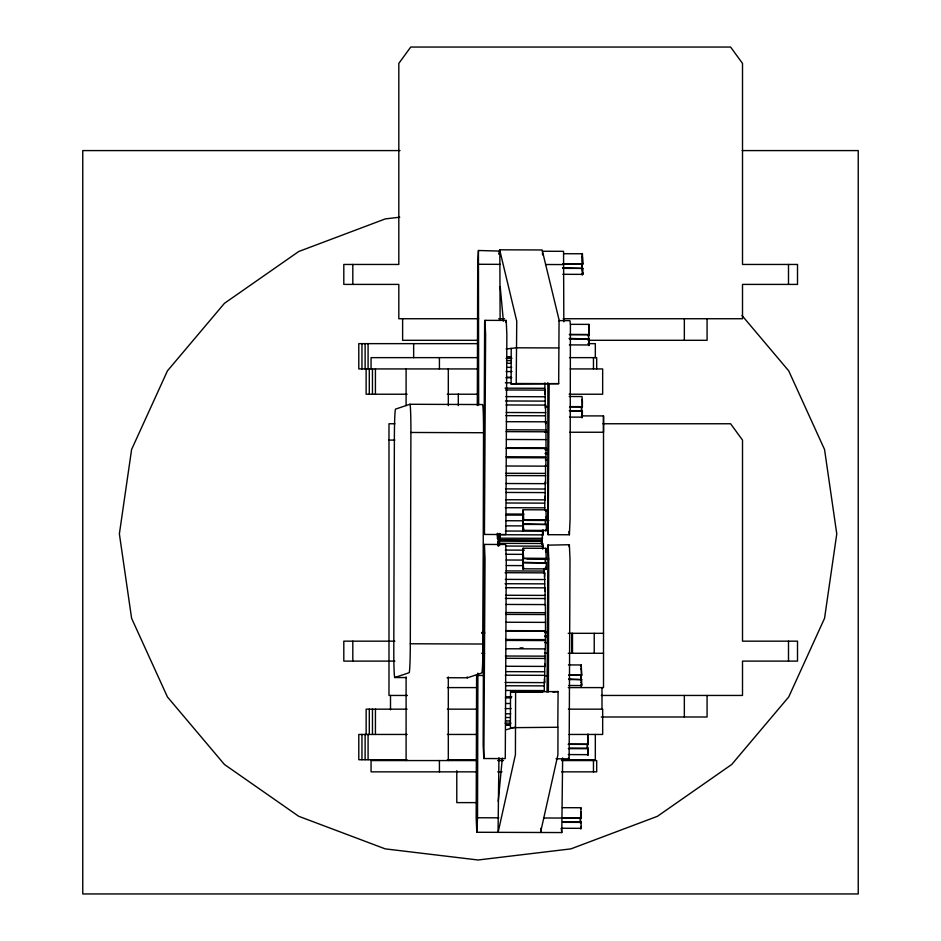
<?xml version="1.0" encoding="UTF-8"?>
<svg xmlns="http://www.w3.org/2000/svg" width="941" height="941" viewBox="0 0 941 941"><rect width="100%" height="100%" fill="white"/><g stroke="black" fill="none" stroke-linecap="round" stroke-linejoin="round"><path stroke-width="1.41" d="M498.436 545.909L498.848 539.663M498.836 545.368L498.871 535.37L498.401 542.169L498.083 533.994M541.745 539.24L541.346 542.639M545.357 558.778L545.38 562.753M545.427 520.302L545.451 524.278M505.823 648.761L545.368 648.902L545.451 640.562L545.509 622.377L505.964 622.236M506.329 466.007L545.874 466.148L546.003 448.01L546.003 439.623L506.458 439.482M580.338 818.211L580.35 822.187M580.726 675.438L580.75 679.414M581.456 407.018L581.479 410.994M581.856 266.268L581.856 264.245M587.325 744.531L587.349 748.507M588.419 336.866L588.419 334.855M581.479 415.91L603.51 415.91L603.51 432.248L569.728 432.248M409.876 404.289L395.561 409.112A28.324 1.094 -89.8 0 0 394.373 438.035L393.797 649.349A28.736 1.106 -89.8 0 0 394.82 677.532L409.135 672.709A28.324 1.094 -89.8 0 0 410.311 643.773L410.899 432.472A28.736 1.106 -89.8 0 0 409.876 404.277L482.51 404.548A28.736 1.106 -89.8 0 1 483.533 432.731L482.956 644.032A28.324 1.094 -89.8 0 1 481.78 673.003L467.454 677.791L447.116 677.72M476.605 674.956L476.181 818.211L476.816 832.267L561.777 832.562L562.647 757.917M477.31 405.559L477.734 263.762L478.44 250.494L499.836 251.094L500.118 320.093M476.816 832.267L477.534 817.753L477.887 673.121M478.663 405.1L478.44 250.494M498.06 832.338L498.93 757.693M547.05 692.082L547.944 545.157L569.364 544.721L569.999 558.919L569.152 756.293L568.823 758.834L556.072 758.787M547.862 382.728L547.815 533.406L548.156 534.688L569.399 534.759L570.07 519.279L570.411 324.774L569.94 320.646L558.613 320.61M548.38 691.847L548.756 558.848L548.121 544.651M549.179 384.022L548.156 534.688M563.835 321.787L563.553 251.318L542.322 251.247M499.165 254.058L499.659 249.812L542.134 249.965L559.06 319.858L558.683 383.646L511.116 384.093L511.222 348.393M557.801 726.817L558.084 691.553L510.516 691.988L510.398 727.687L557.978 727.252L557.907 754.823L540.534 832.491M511.116 384.093L516.209 383.505L516.75 321.116L499.659 249.812M498.236 831.797L515.421 754.67L515.609 691.4M523.537 530.348L523.302 523.843L546.356 524.478L546.309 530.43L523.537 530.348L523.455 528.407L523.29 530.43A15.809 0.612 -89.8 0 1 522.996 530.689L523.196 509.763L545.968 509.846L546.298 520.185L523.525 520.102C522.843 494.319 522.726 543.475 523.302 523.843M523.467 568.811L523.231 562.318L546.286 562.941L546.239 568.893L523.467 568.811L523.384 566.87L523.22 568.905A15.809 0.612 -89.8 0 1 522.925 569.164L523.125 548.227L545.898 548.309L546.227 558.648L523.455 558.566C522.773 532.782 522.655 581.938 523.231 562.318M562.812 274.301L582.738 274.372L582.785 268.42L562.577 267.797M569.54 417.098L582.338 417.145L582.385 411.193L569.293 410.594M568.799 685.507L581.609 685.554L581.656 679.602L568.564 679.014M561.295 828.256L581.22 828.327L580.973 821.834L562.483 821.764M569.376 344.9L589.301 344.971L589.348 339.019L569.129 338.407M568.282 754.576L588.207 754.658L587.972 748.154L569.47 748.083M499.259 545.651L499.306 539.993L541.781 540.134L542.157 544.074M499.659 545.333L499.306 539.993M541.745 544.392L541.781 540.134M506.023 483.521L545.58 483.662L545.545 465.219L545.874 466.148M505.529 666.275L545.074 666.416L545.015 649.337M497.248 533.429L497.566 538.84L497.671 533.429M542.522 548.874L542.628 543.475L500.153 543.322M542.945 548.874L542.628 543.475M582.02 262.41L582.385 256.705L582.726 264.115L562.8 264.045M505.576 499.73L545.121 499.871L545.227 482.639M505.082 682.484L544.627 682.625L544.768 664.123L545.074 666.416M544.71 510.375L544.851 496.307L545.121 499.871M506.246 690.459L544.321 690.6L544.239 681.79M588.619 331.185L588.948 327.315L589.278 334.725L569.364 334.655M505.623 389.962L545.168 390.103L544.886 394.444L544.874 382.94M544.239 573.516L544.251 568.376M541.028 828.139L540.71 831.938M545.215 405.406L545.168 390.103M545.533 551.414L545.898 548.309M544.38 577.198L544.674 572.857L505.117 572.716M505.564 587.713L545.11 587.854L544.792 591.007L544.674 572.857M582.032 256.893L582.397 253.776L563.894 253.717M588.596 327.492L588.948 324.386L570.458 324.327M499.2 254.352L499.671 250.565M498.236 801.438L502.329 758.117M545.298 408.265L545.604 405.1L506.058 404.959M506.34 421.686L545.886 421.827L545.557 423.673L545.604 405.1M500.577 534.723L543.051 534.876L543.428 531.159L505.341 531.018M545.039 605.11L545.11 587.854M581.079 668.969L581.256 667.898L581.597 675.309L568.787 675.262M587.678 738.062L587.854 736.991L588.196 744.402L568.27 744.331M505.882 322.375L506.223 320.422L484.98 320.352L484.639 322.304L483.745 521.49L484.439 534.453L505.682 534.535L505.858 533.723L506.858 334.62L506.223 320.422M545.709 511.292L545.968 509.846M569.011 546.674L569.364 544.721M581.009 666.416L581.267 664.969L568.458 664.922M587.619 735.509L587.866 734.062L588.196 744.402M580.621 809.189L580.879 807.743L562.377 807.684M497.589 543.98L497.977 541.804L498.012 545.945M542.545 531.43L542.216 540.499L499.742 540.346L500.094 534.041M546.003 439.623L545.886 421.827M545.509 622.377L545.392 604.581L505.846 604.44M581.985 414.405L582.103 410.641M484.439 534.453L485.615 334.549L484.98 320.352M483.862 758.528L485.038 558.625L484.403 544.416L505.646 544.498L506.282 558.695L505.282 757.799L505.105 758.611L483.862 758.528L483.168 745.566L483.686 558.778L484.403 544.416M545.792 551.52L546.062 552.179M582.726 264.115L582.397 253.776M589.278 334.725L588.948 324.386M569.517 406.853L582.326 406.9L582.42 401.525L581.997 396.549L569.187 396.514M523.525 520.102L523.196 509.763M523.455 558.566L523.125 548.227M581.597 675.309L581.267 664.969M562.706 818.023L581.209 818.082L580.879 807.743M498.871 542.486L499.671 533.453L499.742 540.346M506.399 729.675L515.503 727.099M399.749 217.195L385.245 218.924L298.732 251.506L224.44 303.32L167.439 370.86L131.599 449.504L119.378 533.9L131.599 618.296L167.439 696.952L224.44 764.48L298.732 816.306L385.245 848.876L478.075 859.992L570.916 848.876L657.43 816.306L731.71 764.48L788.723 696.952L824.551 618.296L836.772 533.9L824.551 449.504L788.723 370.86L741.99 315.506M506.129 348.982L516.315 347.805L558.801 347.947M552.99 692.141L558.084 691.553M400.007 150.584L82.761 150.584L82.761 893.95L858.239 893.95L858.239 150.584L742.214 150.584M478.64 318.74L398.819 318.74L398.819 284.405L343.806 284.405L343.806 264.456L398.819 264.456L398.819 63.388L410.735 47.05L730.592 47.05L742.508 63.388L742.508 264.456L797.509 264.456L797.509 284.405L742.508 284.405L742.508 318.74L563.153 318.74M498.695 318.74L504.564 318.74M477.252 340.301L402.619 340.301L402.619 318.74M588.031 340.301L707.079 340.301L707.079 318.74M478.134 343.641L358.792 343.641L358.792 368.931L478.134 368.931M588.007 343.641L595.324 343.641L595.324 357.686M477.852 357.639L371.06 357.639L371.06 368.931M569.493 357.639L596.688 357.639L596.688 368.931M570.246 368.931L602.663 368.931L602.663 394.22L569.14 394.22M407.112 394.22L366.131 394.22L366.131 368.931M447.363 394.22L478.134 394.22M394.867 423.756L388.986 423.756L388.986 695.446L407.418 695.446M602.946 423.756L730.592 423.756L742.508 440.094L742.508 641.162L797.509 641.162L797.509 661.111L742.508 661.111L742.508 695.446L601.311 695.446M544.757 432.248L547.686 432.248M388.986 440.094L394.867 440.094M481.71 633.317L484.627 633.317M568.223 633.317L603.51 633.317M388.751 641.162L343.806 641.162L343.806 661.111L388.751 661.111M388.986 641.162L394.855 641.162M481.71 653.266L484.627 653.266M544.498 653.266L547.427 653.266M568.223 653.266L603.51 653.266M388.986 661.111L394.855 661.111M447.551 687.6L477.181 687.6M568.258 687.6L603.51 687.6L603.51 415.91M407.124 709.161L366.143 709.161L366.143 734.451M447.375 709.161L476.687 709.161M568.399 709.161L602.675 709.161L602.675 734.451L568.999 734.451M601.252 716.995L707.079 716.995L707.079 695.446M407.124 734.451L358.792 734.451L358.792 759.74L407.053 759.74M447.363 734.451L476.687 734.451M447.363 759.74L476.664 759.74M561.659 759.74L595.324 759.74L595.324 734.451M476.511 760.563L371.06 760.563L371.06 771.855L476.511 771.855M497.683 760.563L503.494 760.563M561.542 760.563L596.688 760.563L596.688 771.855L561.542 771.855M497.683 771.855L502.035 771.855M476.993 802.614L456.785 802.614L456.785 770.703M562.953 263.833L582.879 263.903M479.016 264.28L500.259 264.35M545.568 264.515L563.977 264.574M562.859 268.35L582.785 268.42M569.517 334.431L589.442 334.502M569.423 338.948L589.348 339.019M506.67 356.945L511.057 356.957M507.128 357.262L511.528 357.274M506.058 358.356L511.916 358.38M506.505 360.591L510.904 360.603M506.881 363.297L511.269 363.308M507.281 367.343L511.681 367.355M506.152 371.542L512.01 371.566M506.517 377.259L510.904 377.27M505.964 377.729L511.822 377.753M505.329 382.799L511.186 382.822M516.209 383.505L558.683 383.646M505.082 388.163L544.639 388.304M505.846 396.632L545.392 396.773M505.552 400.972L545.11 401.113M569.681 406.63L582.479 406.677M545.215 406.806L548.05 406.818M569.587 411.146L582.385 411.193M506.211 412.499L545.756 412.64M505.893 415.663L545.439 415.804M506.423 429.802L545.968 429.943M506.082 431.648L545.627 431.79M410.899 432.472L483.533 432.731M506.458 447.869L546.003 448.01M506.117 448.339L545.662 448.481M545.474 449.375L548.321 449.386M545.321 449.598L548.168 449.61M545.251 449.869L548.18 449.88M545.098 453.339L547.944 453.35M545.38 453.891L548.227 453.903M506.07 456.738L545.615 456.879M506.411 457.679L545.956 457.82M545.333 459.843L548.18 459.855M505.87 473.264L545.415 473.405M506.187 475.558L545.733 475.699M505.517 488.885L545.074 489.026M505.799 492.449L545.357 492.59M506.505 503L544.592 503.141M505.282 507.705L544.827 507.846M506.458 514.033L524.031 514.092M505.905 515.068L523.49 515.127M523.678 519.879L546.45 519.961M526.913 520.385L548.874 520.467M506.093 520.726L522.208 520.785M523.584 524.396L546.356 524.478M505.764 525.843L523.337 525.913M500.13 538.181L542.604 538.323M499.706 541.087L542.181 541.24M506.376 546.039L542.992 546.18M505.317 550.085L524.36 550.156M505.658 554.296L523.231 554.355M523.608 558.342L546.38 558.425M526.842 558.848L548.815 558.93M506.011 560.013L522.126 560.071M523.514 562.859L546.286 562.941M506.293 565.553L522.408 565.612M506.046 570.928L544.133 571.058M505.341 579.385L544.886 579.527M505.058 583.726L544.604 583.867M505.705 595.253L545.262 595.394M505.399 598.417L544.945 598.547M505.917 612.556L545.462 612.697M505.588 614.402L545.133 614.544M505.952 630.623L545.498 630.764M505.611 631.093L545.168 631.235M544.968 632.129L547.815 632.14M544.815 632.352L547.662 632.352M481.757 632.399L484.686 632.399M544.745 632.623L547.674 632.623M544.592 636.092L547.439 636.104M544.874 636.645L547.721 636.657M505.576 639.492L545.121 639.633M505.905 640.421L545.451 640.562M544.827 642.597L547.674 642.609M410.311 643.773L482.956 644.032M520.138 647.878L523.067 647.89M505.376 656.018L544.921 656.159M505.682 658.312L545.227 658.453M506.481 671.639L544.568 671.768M568.94 675.038L581.75 675.085M505.305 675.203L544.851 675.344M477.887 675.462L483.556 675.485M544.439 675.697L547.274 675.709M394.82 677.532L406.441 677.567M568.846 679.555L581.656 679.602M505.999 685.754L544.086 685.883M510.516 691.988L542.745 692.106M505.952 696.775L511.822 696.799M505.411 697.822L511.269 697.834M505.599 703.48L509.987 703.503M505.258 708.597L511.116 708.62M506.305 713.784L510.704 713.796M505.94 717.501L510.328 717.513M505.493 720.947L509.881 720.959M505.094 723.123L510.951 723.147M506.093 724.723L510.493 724.735M505.693 725.264L510.093 725.288M568.423 744.119L588.348 744.19M568.329 748.636L588.254 748.707M562.859 817.8L581.362 817.858M477.534 817.753L498.777 817.835M544.086 817.988L562.495 818.058M562.765 822.316L581.267 822.375M569.399 534.759L568.917 531.489M568.823 758.834L568.482 757.552M581.997 399.478L582.326 406.9M561.777 832.562L561.307 828.539M545.262 481.369L545.58 483.662M581.067 682.225L581.185 682.884L581.373 679.061M587.666 751.318L587.796 751.977L587.972 748.154M580.973 685.224L581.067 685.907A15.809 0.612 -89.8 0 0 581.35 685.648L581.526 683.613L581.609 685.554M545.686 530.101L545.768 530.771A15.809 0.612 -89.8 0 0 546.051 530.512M580.585 827.998L580.679 828.68A15.809 0.612 -89.8 0 0 580.962 828.421L581.138 826.398L581.22 828.327M500.2 286.558L503.4 321.163M544.345 679.049L544.627 682.625M588.584 343.606L588.76 345.323A15.809 0.612 -89.8 0 0 589.042 345.065L589.219 343.042L589.301 344.971M582.02 272.996L582.197 274.713A15.809 0.612 -89.8 0 0 582.479 274.454L582.655 272.431L582.738 274.372M545.533 567.529L545.698 569.246A15.809 0.612 -89.8 0 0 545.992 568.987L546.156 566.952L546.239 568.893M581.044 811.624L581.209 818.082M542.463 252.659L542.592 254.858M582.338 417.145L582.267 415.204L582.091 417.228A15.809 0.612 -89.8 0 1 581.797 417.486M588.207 754.658L588.125 752.718L587.96 754.741A15.809 0.612 -89.8 0 1 587.666 755M589.054 338.478L588.878 342.301L588.56 334.972M582.491 267.867L582.314 271.69L582.009 264.362M580.573 823.387L580.491 818.329M581.656 411.099L581.609 407.135M587.525 748.613L587.478 744.649M580.926 679.52L580.879 675.556M545.627 524.396L545.58 520.42M545.557 562.859L545.509 558.895M542.957 529.748L543.051 534.876M546.262 516.433L546.298 520.185M788.499 264.456L788.499 284.405M788.499 641.162L788.499 661.111M684.342 318.74L684.342 340.301M684.342 695.446L684.342 716.995M601.993 687.6L601.993 709.161M594.23 633.317L594.23 653.266M593.465 357.639L593.465 368.931M593.465 760.563L593.465 771.855M572.493 633.317L572.493 653.266M571.869 633.317L571.869 653.266M458.302 394.008L458.302 405.606M448.316 368.931L448.316 405.595M448.316 676.955L448.316 760.563M439.423 357.639L439.423 368.931M439.423 760.563L439.423 771.855M413.652 343.641L413.652 357.686M406.1 368.931L406.1 405.595M406.1 676.955L406.1 760.563M390.503 695.446L390.503 709.808M375.424 368.931L375.424 394.22M375.435 709.161L375.435 734.451M372.46 368.931L372.46 394.22M372.471 709.161L372.471 734.451M369.295 368.931L369.295 394.22M369.307 709.161L369.307 734.451M368.084 343.641L368.084 368.931M368.084 734.451L368.084 759.74M365.12 343.641L365.12 368.931M365.12 734.451L365.12 759.74M361.956 343.641L361.956 368.931M361.956 734.451L361.956 759.74M352.816 264.456L352.816 284.405M352.816 641.162L352.816 661.111M467.454 677.791A28.736 1.106 -89.8 0 1 467.171 676.908"/></g></svg>
